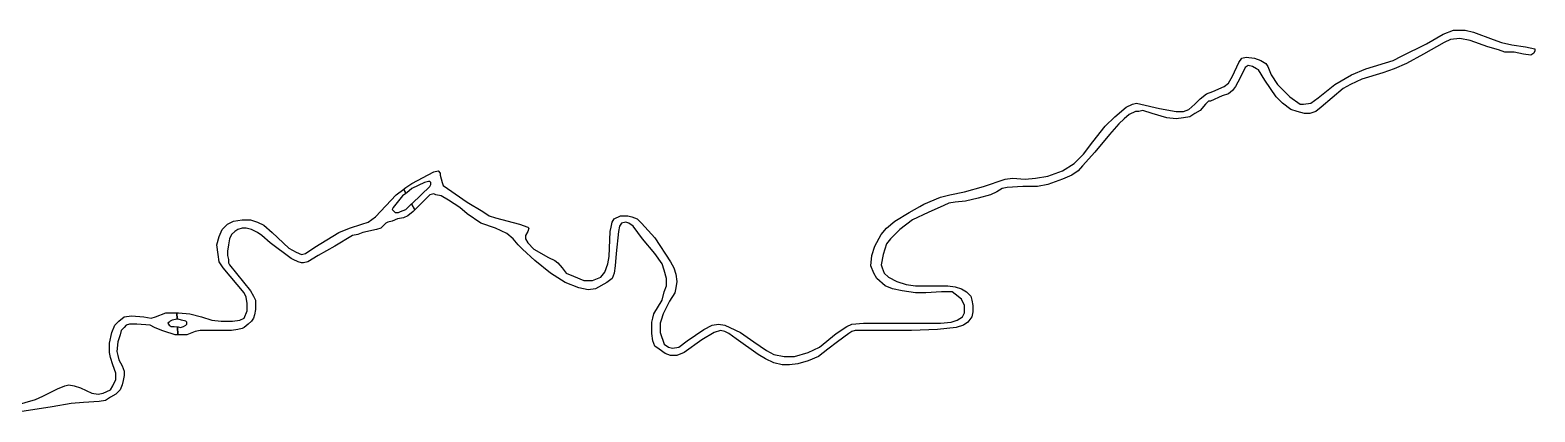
# Model space of a CAD drawing. Extents: x -311047 to 331802, y -231034 to 353444.
# Drawn here: x -218853 to -153396, y -227088 to -210489 of the extents above; entities that cross this region are included whole.
import ezdxf

# ---------------------------------------------------------------- set-up
doc = ezdxf.new("R2010")
doc.units = 0
doc.layers.get('0').update_dxf_attribs({"linetype": 'CONTINUOUS'})

msp = doc.modelspace()

# ---------------------------------------------------------------- linework, layer by layer
for points in [[(-202600.9, -217404.5), (-202564.4, -217376.2), (-202514.6, -217337.4), (-202242.5, -217156), (-201290.1, -216657.1), (-201108.6, -216611.7), (-201017.9, -216702.4), (-201017.9, -216793.1), (-200927.2, -217110.6), (-200881.9, -217246.7), (-200700.4, -217382.8), (-199838.6, -217972.3), (-199158.4, -218380.5), (-198886.3, -218561.9), (-198614.1, -218652.7), (-197571, -218924.8), (-197208.1, -219060.9), (-197162.8, -219106.1), (-197208.1, -219242.2), (-197298.9, -219423.6), (-197298.9, -219559.7), (-197208.1, -219741.1), (-196936, -220013.3), (-196301.1, -220376.1), (-196029, -220512.2), (-195892.9, -220602.9), (-195711.5, -220829.6), (-195530, -221056.4), (-195212.5, -221192.4), (-194759.1, -221373.9), (-194396.2, -221373.9), (-194033.4, -221237.8), (-193851.9, -221011), (-193715.9, -220648.3), (-193670.5, -220330.8), (-193625.2, -219242.2), (-193579.8, -219060.9), (-193534.4, -218834.1), (-193443.7, -218698), (-193171.7, -218561.9), (-192854.2, -218561.9), (-192672.8, -218607.3), (-192446, -218698), (-192264.5, -218879.4), (-191674.9, -219514.3), (-190994.7, -220557.5), (-190858.6, -220829.6), (-190767.9, -221101.7), (-190722.5, -221419.2), (-190767.9, -221691.4), (-190813.2, -221918.2), (-191040, -222281), (-191312.2, -222825.2), (-191402.9, -223097.3), (-191448.2, -223233.4), (-191448.2, -223641.6), (-191266.8, -224140.4), (-191085.4, -224276.5), (-190903.9, -224321.9), (-190631.8, -224276.5), (-190268.9, -224004.4), (-189543.3, -223505.5), (-189180.5, -223324.1), (-188908.3, -223278.8), (-188636.2, -223324.1), (-188409.4, -223414.8), (-187955.9, -223641.6), (-187366.3, -224049.7), (-186822, -224412.6), (-186504.6, -224594), (-186051.1, -224684.7), (-185597.5, -224684.7), (-185007.9, -224503.3), (-184509, -224276.5), (-183783.3, -223687), (-183329.8, -223369.5), (-183103.1, -223278.8), (-182604.1, -223233.4), (-180200.4, -223233.4), (-179247.9, -223233.4), (-178794.3, -223188), (-178522.3, -223097.3), (-178295.5, -222961.3), (-178204.8, -222779.8), (-178204.8, -222462.3), (-178340.9, -222190.3), (-178612.9, -221963.5), (-178749, -221872.8), (-179202.6, -221872.8), (-179882.9, -221918.2), (-180336.4, -221918.2), (-180926, -221827.4), (-181334.2, -221736.7), (-181651.7, -221600.7), (-182014.5, -221283.2), (-182150.6, -221056.4), (-182286.6, -220738.9), (-182241.3, -220285.4), (-182105.2, -219877.2), (-181833.2, -219378.3), (-181606.4, -219106.1), (-181243.5, -218788.7), (-180608.5, -218425.9), (-180155.1, -218153.7), (-179973.6, -218063), (-179247.9, -217745.5), (-178839.7, -217654.8), (-178204.8, -217518.7), (-177388.4, -217292.1), (-176436, -216974.6), (-176118.5, -216929.2), (-175574.2, -216974.6), (-175120.7, -216929.2), (-174576.5, -216838.5), (-173941.5, -216611.7), (-173442.6, -216294.2), (-173034.4, -215886), (-172626.2, -215341.8), (-172081.9, -214661.4), (-171673.8, -214253.2), (-171174.9, -213845.1), (-170902.7, -213709.1), (-170721.3, -213663.7), (-170539.9, -213709.1), (-169723.6, -213890.5), (-168997.9, -214026.6), (-168680.5, -214026.6), (-168453.7, -213935.8), (-168181.5, -213709.1), (-167954.8, -213482.3), (-167682.6, -213255.5), (-167410.5, -213164.8), (-166911.6, -212938), (-166730.2, -212801.9), (-166548.8, -212484.5), (-166276.6, -211894.9), (-166140.6, -211713.5), (-165959.1, -211668.1), (-165596.3, -211713.5), (-165324.3, -211804.2), (-165097.5, -211940.2), (-165006.8, -212076.3), (-164870.7, -212439.2), (-164598.5, -212847.3), (-164054.3, -213391.6), (-163600.8, -213709.1), (-163464.7, -213709.1), (-163147.2, -213663.7), (-162829.7, -213436.9), (-162104.1, -212847.3), (-161378.4, -212439.2), (-160743.4, -212167), (-159564.2, -211804.2), (-159201.4, -211622.7), (-158112.9, -211078.5), (-157387.2, -210670.3), (-156933.7, -210488.9), (-156752.3, -210488.9), (-156434.8, -210488.9), (-156071.9, -210579.6), (-155210.3, -210897.1), (-154847.4, -211033.1), (-154393.8, -211123.8), (-153804.3, -211214.5), (-153396.1, -211305.2), (-153396.1, -211396), (-153441.4, -211486.7), (-153577.5, -211577.4), (-153895, -211532), (-154303.1, -211441.3), (-154711.3, -211441.3), (-154983.5, -211350.6), (-155437, -211214.5), (-156208, -210942.4), (-156661.6, -210851.8), (-157069.8, -210897.1), (-157341.9, -211033.1), (-158249, -211532), (-158974.7, -211940.2), (-159518.9, -212167), (-160017.8, -212348.4), (-160924.8, -212620.5), (-161423.8, -212847.3), (-161741.3, -213028.7), (-162693.6, -213845.1), (-162920.4, -214026.6), (-163192.6, -214117.3), (-163419.4, -214117.3), (-163736.9, -214026.6), (-164008.9, -213935.8), (-164371.8, -213663.7), (-164643.9, -213391.6), (-165142.8, -212665.8), (-165415, -212212.4), (-165505.7, -212167), (-165687, -212076.3), (-165868.4, -212031), (-166004.5, -212121.7), (-166049.9, -212212.4), (-166322, -212756.6), (-166412.7, -212938), (-166548.8, -213119.4), (-166730.2, -213255.5), (-167002.4, -213346.2), (-167501.2, -213573), (-167591.9, -213573), (-167728, -213709.1), (-167954.8, -213981.2), (-168181.5, -214117.3), (-168408.3, -214253.2), (-168680.5, -214298.6), (-168997.9, -214344), (-169406.1, -214298.6), (-170041.1, -214117.3), (-170449.2, -213981.2), (-170630.6, -214026.6), (-170766.7, -214026.6), (-171038.8, -214162.6), (-171265.6, -214344), (-171492.4, -214570.7), (-171900.6, -215024.3), (-172535.5, -215795.4), (-173079.8, -216384.9), (-173261.2, -216611.7), (-173533.3, -216793.1), (-173941.5, -216974.6), (-174576.5, -217201.3), (-175030, -217292.1), (-175664.9, -217292.1), (-176345.3, -217337.4), (-176572.1, -217382.8), (-176798.8, -217518.7), (-177070.9, -217654.8), (-177615.2, -217790.9), (-178159.5, -217926.9), (-178612.9, -217972.3), (-178885.1, -218017.7), (-179111.8, -218108.4), (-179792.2, -218425.9), (-180472.5, -218743.4), (-181016.7, -219151.5), (-181424.9, -219559.7), (-181606.4, -219786.5), (-181742.4, -220240), (-181833.2, -220693.5), (-181787.8, -220829.6), (-181697.1, -221056.4), (-181515.7, -221237.8), (-181152.8, -221419.2), (-180744.6, -221555.3), (-180336.4, -221600.7), (-179701.5, -221600.7), (-178930.4, -221600.7), (-178612.9, -221646), (-178340.9, -221736.7), (-178114.1, -221872.8), (-177932.7, -222054.2), (-177887.3, -222235.7), (-177842, -222462.3), (-177842, -222734.5), (-177887.3, -222961.3), (-178068.7, -223188), (-178250.2, -223324.1), (-178567.7, -223414.8), (-178975.8, -223460.2), (-179384, -223505.5), (-180517.8, -223550.9), (-181833.2, -223550.9), (-182694.8, -223550.9), (-182967, -223550.9), (-183103.1, -223596.3), (-183239.1, -223687), (-183737.9, -224049.7), (-184146.2, -224367.2), (-184554.4, -224684.7), (-185007.9, -224866.2), (-185461.4, -225002.2), (-185824.3, -225047.6), (-186141.8, -225047.6), (-186504.6, -224956.9), (-186867.4, -224775.4), (-187184.9, -224594), (-188137.4, -223913.8), (-188454.8, -223687), (-188636.2, -223596.3), (-188817.6, -223550.9), (-189089.8, -223641.6), (-189634, -223959), (-190405, -224503.3), (-190722.5, -224639.4), (-190994.7, -224639.4), (-191221.4, -224548.7), (-191493.6, -224367.2), (-191674.9, -224231.2), (-191765.6, -224004.4), (-191811, -223687), (-191811, -223188), (-191765.6, -223006.6), (-191720.3, -222825.2), (-191357.5, -222235.7), (-191266.8, -221872.8), (-191176.1, -221600.7), (-191176.1, -221283.2), (-191266.8, -220920.3), (-191357.5, -220648.3), (-191674.9, -220194.7), (-192219.2, -219559.7), (-192627.4, -219015.5), (-192808.8, -218879.4), (-192944.9, -218834.1), (-193126.3, -218879.4), (-193217, -219015.5), (-193262.4, -219242.2), (-193353, -220194.7), (-193398.4, -220738.9), (-193443.7, -221056.4), (-193534.4, -221283.2), (-193761.2, -221464.6), (-194260.1, -221736.7), (-194577.6, -221782.1), (-194985.8, -221691.4), (-195575.4, -221464.6), (-196210.4, -221056.4), (-196890.6, -220512.2), (-197434.9, -220013.3), (-197616.4, -219831.8), (-197843.1, -219559.7), (-198115.3, -219332.9), (-198614.1, -219106.1), (-199249.1, -218879.4), (-199838.6, -218471.2), (-200156.1, -218199.1), (-200655.1, -217881.6), (-200972.6, -217700.2), (-201199.4, -217654.8), (-201290.1, -217609.4), (-201471.4, -217654.8), (-201562.1, -217745.5), (-202103.7, -218287.1), (-202121, -218304.4), (-202259.1, -218045.4), (-202236.7, -218024), (-201471.4, -217292.1), (-201426.1, -217201.3), (-201426.1, -217110.6), (-201471.4, -217065.3), (-201516.8, -217065.3), (-201698.2, -217110.6), (-202242.5, -217382.8), (-202471.2, -217560.6), (-202504, -217586.1), (-202600.9, -217404.5)], [(-212465.3, -222779.8), (-212419.8, -222779.8), (-212401.8, -222779.8), (-211902.9, -222825.2), (-211404, -222961.3), (-210950.5, -223097.3), (-210542.3, -223142.7), (-210043.3, -223142.7), (-209725.8, -223097.3), (-209544.5, -223006.6), (-209408.5, -222689.1), (-209408.5, -222371.6), (-209453.8, -222099.6), (-209544.5, -221918.2), (-210451.6, -220829.6), (-210633, -220557.5), (-210678.3, -220240), (-210723.7, -219831.8), (-210633, -219469), (-210496.9, -219151.5), (-210270.1, -218924.8), (-209998, -218788.7), (-209635.1, -218743.4), (-209272.4, -218743.4), (-208954.9, -218834.1), (-208682.7, -218970.2), (-208319.9, -219287.6), (-207594.3, -219967.9), (-207276.8, -220149.3), (-207050, -220240), (-206868.6, -220194.7), (-206460.4, -219922.5), (-205417.2, -219287.6), (-204963.7, -219106.1), (-204419.5, -218924.8), (-204147.4, -218834.1), (-203829.9, -218607.3), (-202922.8, -217654.8), (-202600.9, -217404.5), (-202504, -217586.1), (-202650.7, -217700.2), (-203058.9, -218199.1), (-203104.1, -218289.8), (-203058.9, -218335.2), (-202968.2, -218425.9), (-202922.8, -218425.9), (-202832.1, -218425.9), (-202741.4, -218380.5), (-202514.6, -218289.8), (-202259.1, -218045.4), (-202121, -218304.4), (-202197.1, -218380.5), (-202423.9, -218561.9), (-202605.3, -218652.7), (-202877.5, -218698), (-203104.1, -218788.7), (-203285.6, -218834.1), (-203376.3, -218879.4), (-203512.4, -219015.5), (-203603.1, -219106.1), (-203784.5, -219151.5), (-204374.1, -219287.6), (-204600.9, -219378.3), (-204827.6, -219423.6), (-205598.7, -219877.2), (-206324.4, -220285.4), (-206777.9, -220557.5), (-206959.3, -220602.9), (-207050, -220602.9), (-207186.1, -220557.5), (-207412.8, -220466.8), (-207503.6, -220421.5), (-208410.6, -219741.1), (-208773.5, -219423.6), (-208954.9, -219287.6), (-209227, -219151.5), (-209453.8, -219106.1), (-209635.1, -219106.1), (-209816.6, -219151.5), (-209952.6, -219242.2), (-210088.7, -219378.3), (-210179.4, -219559.7), (-210224.8, -219831.8), (-210270.1, -220104), (-210270.1, -220285.4), (-210224.8, -220466.8), (-210224.8, -220602.9), (-210179.4, -220693.5), (-209272.4, -221827.4), (-209136.3, -222054.2), (-209045.6, -222235.7), (-209045.6, -222417), (-209045.6, -222643.8), (-209091, -222870.5), (-209136.3, -223006.6), (-209227, -223142.7), (-209363.1, -223278.8), (-209544.5, -223414.8), (-209635.1, -223460.2), (-209816.6, -223505.5), (-210088.7, -223550.9), (-210496.9, -223550.9), (-211131.9, -223550.9), (-211449.3, -223550.9), (-211676.1, -223596.3), (-212039, -223732.3), (-212265.7, -223732.3), (-212412, -223732.3), (-212428.6, -223732.3), (-212441.7, -223393.1), (-212414.7, -223397.5), (-212311.1, -223414.8), (-212175, -223369.5), (-212084.3, -223324.1), (-212039, -223278.8), (-212039, -223233.4), (-212039, -223188), (-212084.3, -223142.7), (-212265.7, -223097.3), (-212417.5, -223059.4), (-212447.2, -223052), (-212454.7, -223053.5), (-212465.3, -222779.8)], [(-219522.3, -226816.4), (-218615.3, -226544.3), (-218297.8, -226408.2), (-217662.9, -226090.7), (-217345.4, -225954.6), (-217164, -225909.3), (-216937.2, -225954.6), (-216665.1, -226045.3), (-216166.1, -226272.1), (-215894.1, -226317.5), (-215667.3, -226272.1), (-215349.8, -226136), (-215259.1, -225954.6), (-215123, -225682.5), (-215123, -225410.4), (-215259.1, -225047.6), (-215349.8, -224730.1), (-215395.2, -224503.3), (-215395.2, -224095.1), (-215304.4, -223641.6), (-215168.4, -223324.1), (-214987, -223142.7), (-214760.2, -222961.3), (-214442.8, -222915.9), (-213898.5, -222961.3), (-213581, -223006.6), (-213399.6, -222961.3), (-212946, -222779.8), (-212810, -222779.8), (-212465.3, -222779.8), (-212454.7, -223053.5), (-212674, -223097.3), (-212764.7, -223142.7), (-212810, -223188), (-212855.4, -223233.4), (-212810, -223324.1), (-212719.3, -223369.5), (-212583.2, -223369.5), (-212441.7, -223393.1), (-212428.6, -223732.3), (-212537.9, -223732.3), (-212719.3, -223687), (-212855.4, -223641.6), (-213127.4, -223550.9), (-213444.9, -223414.8), (-213626.3, -223324.1), (-214216, -223278.8), (-214533.4, -223278.8), (-214669.5, -223324.1), (-214760.2, -223414.8), (-214896.2, -223550.9), (-214941.6, -223732.3), (-215032.3, -224049.7), (-215077.7, -224457.9), (-215032.3, -224639.4), (-214987, -224820.8), (-214850.9, -225092.9), (-214760.2, -225319.7), (-214760.2, -225501.1), (-214805.5, -225727.8), (-214850.9, -225909.3), (-214941.6, -226136), (-215123, -226317.5), (-215349.8, -226453.5), (-215576.6, -226589.6), (-215848.7, -226635), (-216529, -226680.3), (-217073.3, -226725.7), (-217889.6, -226861.8), (-219295.7, -227088.5)]]:
    msp.add_lwpolyline(points)

doc.saveas('drawing.dxf')
